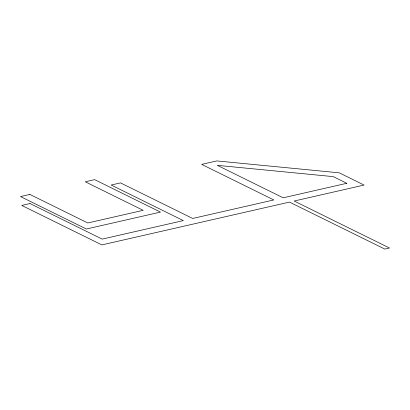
<?xml version="1.0" encoding="UTF-8"?>
<svg xmlns="http://www.w3.org/2000/svg" width="410" height="410" viewBox="0 0 410 410"><rect width="100%" height="100%" fill="white"/><g stroke="black" fill="none" stroke-linecap="round" stroke-linejoin="round"><path stroke-width="0.61" d="M29.863 194.422L20.5 196.559L86.367 229.016L160.494 212.098L94.633 179.641L85.265 181.779L143.187 210.325L87.786 222.968L29.863 194.422M30.007 203.544L21.745 205.43L101.859 244.908L289.47 202.094L384.816 249.08L389.5 248.014L294.154 201.028L364.095 185.069L339.265 172.83L216.798 160.92L201.653 164.374L273.824 199.942L192.685 218.458L120.514 182.891L111.146 185.028L183.321 220.595L102.182 239.112L30.007 203.544M346.788 183.29L283.192 197.804L217.331 165.348L333.258 176.623L346.788 183.29"/></g></svg>
